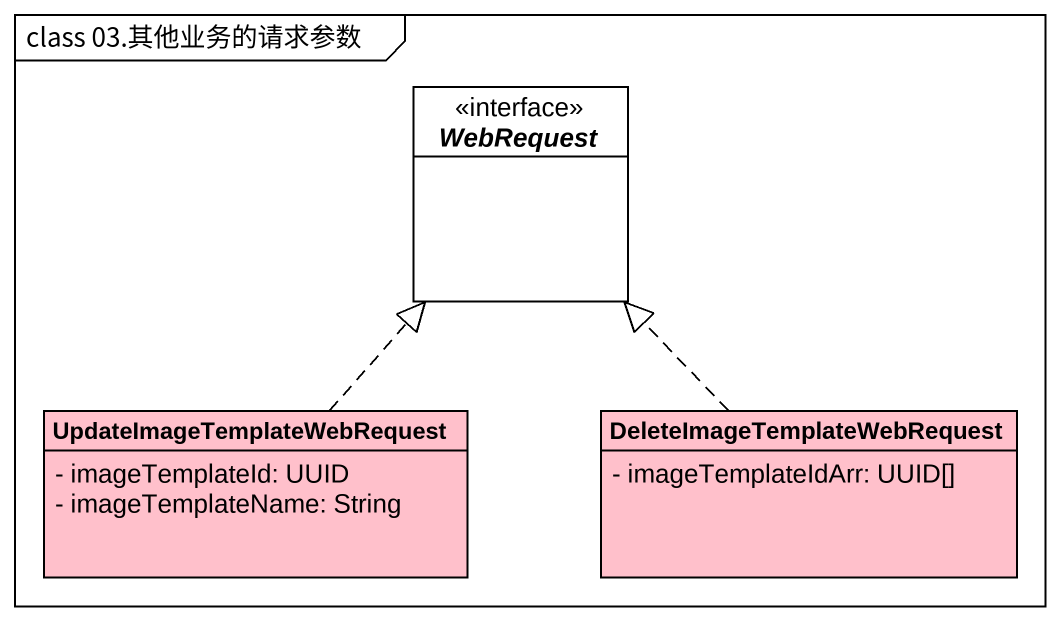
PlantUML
@startuml
mainframe class 03.其他业务的请求参数
hide circle
hide empty members
skinparam classAttributeIconSize 0
interface WebRequest <<interface>> #FFFFFF
class "UpdateImageTemplateWebRequest" as UpdateImageTemplateWebReques #FFC0CB {
  - imageTemplateId: UUID
  - imageTemplateName: String
}
class "DeleteImageTemplateWebRequest" as DeleteImageTemplateWebReques #FFC0CB {
  - imageTemplateIdArr: UUID[]
}
UpdateImageTemplateWebReques .up.|> WebRequest
DeleteImageTemplateWebReques .up.|> WebRequest
@enduml
